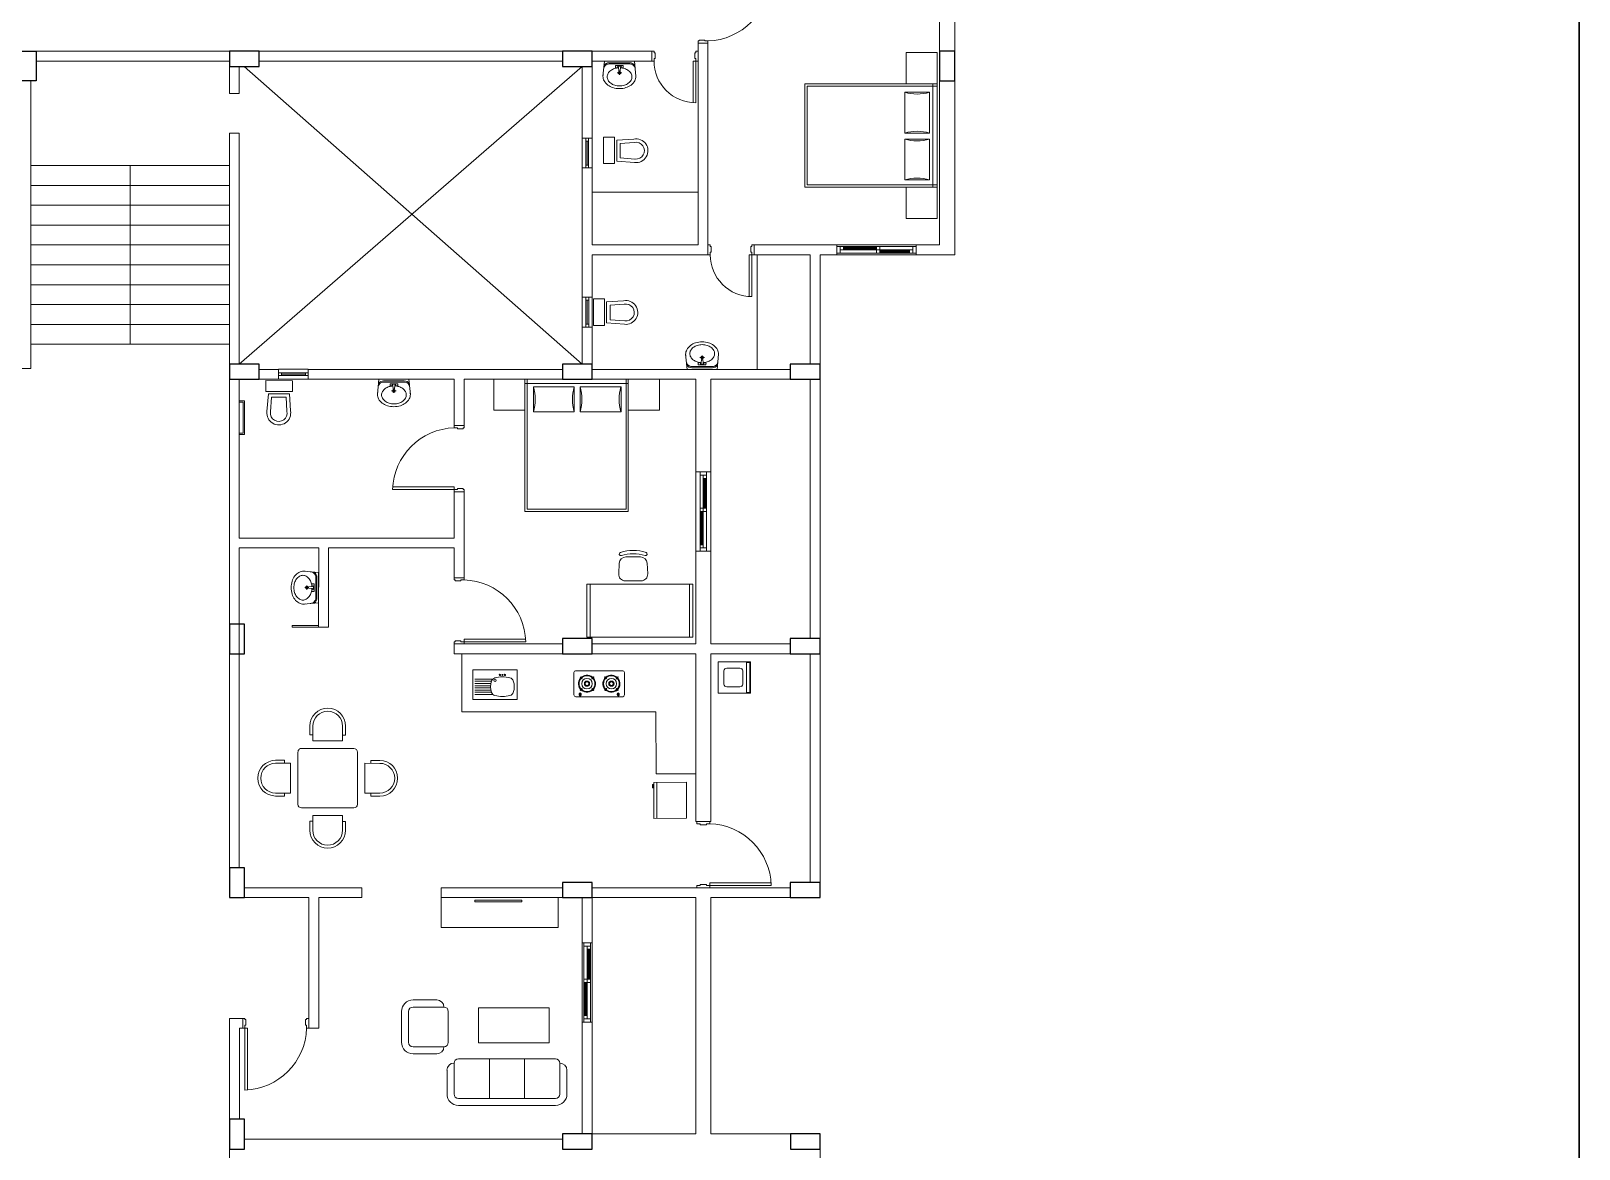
# Model space of a CAD drawing. Header units: inches. Extents: x 1 to 89, y 1 to 111.
# Drawn here: x 65.14 to 88.55, y 76.91 to 93.81 of the extents above; entities that cross this region are included whole.
import ezdxf

# ---------------------------------------------------------------- set-up
doc = ezdxf.new("R2010")
doc.units = ezdxf.units.IN
doc.header["$MEASUREMENT"] = 0
for name, color, linetype, lineweight in [('col', 250, 'Continuous', 25), ('elev 1', 252, 'Continuous', 9), ('forms', 251, 'Continuous', 20), ('FUR', 250, 'Continuous', 9), ('ROAD', 8, 'Continuous', 30), ('walls', 250, 'Continuous', 18)]:
    doc.layers.add(name, color=color, linetype=linetype, lineweight=lineweight)

msp = doc.modelspace()

# ---------------------------------------------------------------- linework, layer by layer
at = {"layer": 'col'}
for points in [[(64.994, 93.052), (64.994, 93.502), (65.224, 93.502), (65.224, 93.052)], [(68.594, 93.502), (68.144, 93.502), (68.144, 93.272), (68.594, 93.272)], [(73.629, 93.502), (73.179, 93.502), (73.179, 93.272), (73.629, 93.272)], [(78.879, 93.502), (78.879, 93.052), (79.109, 93.052), (79.109, 93.502)], [(68.594, 88.772), (68.144, 88.772), (68.144, 88.542), (68.594, 88.542)], [(73.629, 88.772), (73.179, 88.772), (73.179, 88.542), (73.629, 88.542)], [(77.074, 88.772), (76.624, 88.772), (76.624, 88.542), (77.074, 88.542)], [(68.144, 84.842), (68.144, 84.392), (68.374, 84.392), (68.374, 84.842)], [(73.629, 84.622), (73.179, 84.622), (73.179, 84.392), (73.629, 84.392)], [(77.074, 84.622), (76.624, 84.622), (76.624, 84.392), (77.074, 84.392)], [(68.144, 81.157), (68.144, 80.707), (68.374, 80.707), (68.374, 81.157)], [(73.629, 80.937), (73.179, 80.937), (73.179, 80.707), (73.629, 80.707)], [(77.074, 80.937), (76.624, 80.937), (76.624, 80.707), (77.074, 80.707)], [(68.145, 77.357), (68.144, 76.907), (68.374, 76.907), (68.375, 77.357)], [(73.629, 77.137), (73.179, 77.137), (73.179, 76.907), (73.629, 76.907)], [(77.075, 77.137), (76.625, 77.137), (76.625, 76.907), (77.075, 76.907)]]:
    msp.add_lwpolyline(points, close=True, dxfattribs=at)
at = {"layer": 'elev 1'}
for p, q in [((73.478, 92.187), (73.478, 91.737)), ((73.63, 92.187), (73.63, 91.737)), ((68.144, 91.772), (65.144, 91.772)), ((66.644, 91.772), (66.644, 89.072)), ((68.144, 91.472), (65.144, 91.472)), ((68.144, 91.172), (65.144, 91.172)), ((68.144, 90.872), (65.144, 90.872)), ((68.144, 90.572), (65.144, 90.572)), ((77.328, 90.572), (78.528, 90.572)), ((78.528, 90.422), (77.328, 90.422)), ((68.144, 90.272), (65.144, 90.272)), ((68.144, 89.972), (65.144, 89.972)), ((68.144, 89.672), (65.144, 89.672)), ((73.479, 89.782), (73.479, 89.332)), ((73.63, 89.782), (73.63, 89.332)), ((68.144, 89.372), (65.144, 89.372)), ((68.144, 89.072), (65.144, 89.072)), ((69.337, 88.694), (68.887, 88.694)), ((69.337, 88.542), (68.887, 88.542)), ((75.194, 87.142), (75.194, 85.942)), ((75.424, 87.142), (75.424, 85.942)), ((73.479, 80.026), (73.479, 78.826)), ((73.629, 80.026), (73.629, 78.826))]:
    msp.add_line(p, q, dxfattribs=at)
at = {"layer": 'forms'}
for p, q in [((68.294, 88.772), (73.479, 93.272)), ((68.369, 93.272), (73.479, 88.772))]:
    msp.add_line(p, q, dxfattribs=at)
at = {"layer": 'FUR'}
for p, q in [((75.229, 93.656), (75.229, 93.622)), ((74.529, 93.502), (74.564, 93.502)), ((74.564, 93.502), (74.564, 93.477)), ((74.564, 93.477), (74.579, 93.477)), ((74.564, 93.392), (74.564, 93.352)), ((74.579, 93.392), (74.564, 93.392)), ((74.579, 93.477), (74.579, 93.392)), ((75.194, 93.392), (75.179, 93.392)), ((75.194, 93.502), (75.229, 93.502)), ((78.378, 93.009), (78.378, 93.48)), ((78.378, 93.48), (78.844, 93.48)), ((78.844, 93.48), (78.844, 93.009)), ((74.529, 93.352), (74.564, 93.352)), ((75.154, 93.352), (75.154, 92.724)), ((75.194, 93.352), (75.229, 93.352)), ((78.844, 93.009), (76.846, 93.009)), ((76.846, 93.009), (76.846, 91.445)), ((78.844, 92.975), (76.88, 92.975)), ((76.88, 92.975), (76.88, 91.479)), ((78.844, 93.009), (78.378, 93.009)), ((78.78, 91.445), (78.78, 93.009)), ((78.844, 91.445), (78.844, 93.009)), ((78.353, 92.262), (78.353, 92.88)), ((78.353, 92.88), (78.729, 92.88)), ((78.729, 92.88), (78.729, 92.262)), ((78.729, 92.262), (78.353, 92.262)), ((73.575, 92.187), (73.533, 92.187)), ((73.533, 91.737), (73.533, 92.187)), ((73.555, 91.781), (73.555, 92.143)), ((73.575, 91.737), (73.575, 92.187)), ((73.802, 92.202), (73.967, 92.202)), ((73.802, 91.802), (73.802, 92.202)), ((73.967, 92.202), (73.967, 91.802)), ((74.257, 92.174), (74, 92.158)), ((74, 92.158), (74, 91.838)), ((74.264, 92.121), (74.053, 92.108)), ((74.053, 92.108), (74.053, 91.887)), ((78.353, 91.556), (78.353, 92.174)), ((78.353, 92.174), (78.729, 92.174)), ((78.729, 92.174), (78.729, 91.556)), ((73.967, 91.802), (73.802, 91.802)), ((74, 91.838), (74.271, 91.818)), ((74.053, 91.887), (74.276, 91.871)), ((73.533, 91.737), (73.575, 91.737)), ((78.729, 91.556), (78.353, 91.556)), ((73.629, 91.372), (75.229, 91.372)), ((76.846, 91.445), (78.844, 91.445)), ((76.88, 91.479), (78.844, 91.479)), ((78.844, 91.445), (78.378, 91.445)), ((78.378, 90.974), (78.378, 91.445)), ((78.378, 91.445), (78.844, 91.445)), ((78.844, 91.445), (78.844, 90.974)), ((78.844, 90.974), (78.378, 90.974)), ((75.379, 90.572), (75.414, 90.572)), ((75.414, 90.572), (75.414, 90.547)), ((76.044, 90.572), (76.079, 90.572)), ((75.379, 90.422), (75.414, 90.422)), ((75.414, 90.547), (75.429, 90.547)), ((75.414, 90.462), (75.414, 90.422)), ((75.429, 90.462), (75.414, 90.462)), ((75.429, 90.547), (75.429, 90.462)), ((76.004, 90.422), (76.004, 89.794)), ((76.044, 90.462), (76.029, 90.462)), ((76.044, 90.422), (76.079, 90.422)), ((76.124, 90.422), (76.124, 88.692)), ((77.328, 90.547), (77.978, 90.547)), ((77.328, 90.447), (77.328, 90.547)), ((77.328, 90.447), (77.328, 90.547)), ((77.928, 90.447), (77.328, 90.447)), ((77.378, 90.447), (77.328, 90.447)), ((77.378, 90.547), (77.378, 90.447)), ((77.378, 90.547), (77.378, 90.447)), ((77.378, 90.497), (77.978, 90.497)), ((77.428, 90.547), (77.428, 90.497)), ((77.428, 90.532), (77.928, 90.532)), ((77.428, 90.522), (77.928, 90.522)), ((77.428, 90.512), (77.928, 90.512)), ((77.928, 90.547), (78.528, 90.547)), ((77.928, 90.497), (77.928, 90.547)), ((77.928, 90.447), (77.928, 90.497)), ((77.928, 90.447), (78.478, 90.447)), ((77.978, 90.447), (77.978, 90.547)), ((77.978, 90.497), (78.428, 90.497)), ((78.428, 90.482), (77.978, 90.482)), ((78.428, 90.472), (77.978, 90.472)), ((78.428, 90.462), (77.978, 90.462)), ((78.428, 90.497), (78.428, 90.447)), ((78.428, 90.497), (78.478, 90.497)), ((78.528, 90.447), (78.428, 90.447)), ((78.478, 90.547), (78.478, 90.447)), ((78.528, 90.547), (78.478, 90.547)), ((78.478, 90.547), (78.478, 90.447)), ((78.478, 90.547), (78.478, 90.447)), ((78.478, 90.447), (78.528, 90.447)), ((78.528, 90.447), (78.528, 90.547)), ((78.528, 90.547), (78.528, 90.447)), ((73.576, 89.782), (73.534, 89.782)), ((73.534, 89.332), (73.534, 89.782)), ((73.555, 89.376), (73.555, 89.738)), ((73.576, 89.332), (73.576, 89.782)), ((73.649, 89.757), (73.813, 89.757)), ((73.649, 89.357), (73.649, 89.757)), ((73.813, 89.757), (73.813, 89.357)), ((74.104, 89.728), (73.846, 89.713)), ((73.846, 89.713), (73.846, 89.393)), ((74.111, 89.675), (73.9, 89.663)), ((73.9, 89.663), (73.9, 89.442)), ((73.9, 89.442), (74.122, 89.426)), ((73.534, 89.332), (73.576, 89.332)), ((73.813, 89.357), (73.649, 89.357)), ((73.846, 89.393), (74.117, 89.373)), ((68.697, 88.357), (68.697, 88.522)), ((68.697, 88.522), (69.097, 88.521)), ((68.887, 88.639), (68.887, 88.597)), ((68.887, 88.639), (69.337, 88.639)), ((68.887, 88.597), (69.337, 88.597)), ((68.931, 88.617), (69.293, 88.617)), ((69.097, 88.521), (69.097, 88.357)), ((69.337, 88.597), (69.337, 88.639)), ((72.14, 88.076), (72.141, 88.542)), ((72.141, 88.542), (72.612, 88.542)), ((72.612, 88.542), (72.611, 86.544)), ((74.175, 88.542), (72.612, 88.542)), ((74.175, 88.477), (72.612, 88.477)), ((72.645, 88.542), (72.645, 86.577)), ((74.141, 86.577), (74.142, 88.542)), ((74.175, 86.544), (74.175, 88.542)), ((74.175, 88.542), (74.175, 88.075)), ((74.175, 88.542), (74.647, 88.541)), ((74.647, 88.541), (74.647, 88.075)), ((69.097, 88.357), (68.697, 88.357)), ((68.733, 88.324), (68.712, 88.053)), ((69.053, 88.324), (68.733, 88.324)), ((68.782, 88.271), (68.766, 88.048)), ((69.002, 88.271), (68.782, 88.271)), ((69.015, 88.059), (69.002, 88.271)), ((69.068, 88.066), (69.053, 88.324)), ((72.74, 88.051), (72.74, 88.427)), ((72.74, 88.427), (73.358, 88.426)), ((73.358, 88.426), (73.358, 88.05)), ((73.447, 88.05), (73.447, 88.426)), ((73.447, 88.426), (74.065, 88.426)), ((74.065, 88.426), (74.065, 88.05)), ((68.372, 88.214), (68.294, 88.214)), ((68.352, 88.194), (68.294, 88.194)), ((68.352, 88.194), (68.352, 87.729)), ((68.372, 88.214), (68.372, 87.709)), ((72.612, 88.075), (72.14, 88.076)), ((73.358, 88.05), (72.74, 88.051)), ((74.065, 88.05), (73.447, 88.05)), ((74.647, 88.075), (74.175, 88.075)), ((71.694, 87.809), (71.694, 87.842)), ((68.352, 87.729), (68.294, 87.729)), ((68.372, 87.709), (68.294, 87.709)), ((75.259, 86.542), (75.259, 87.142)), ((75.359, 87.142), (75.259, 87.142)), ((75.259, 87.142), (75.259, 87.092)), ((75.259, 87.142), (75.359, 87.142)), ((75.259, 87.092), (75.359, 87.092)), ((75.259, 87.092), (75.359, 87.092)), ((75.259, 87.092), (75.359, 87.092)), ((75.309, 87.042), (75.309, 87.092)), ((75.359, 87.142), (75.359, 87.042)), ((75.359, 87.092), (75.359, 87.142)), ((75.359, 86.542), (75.359, 87.092)), ((71.544, 86.914), (70.612, 86.914)), ((71.592, 86.876), (71.544, 86.876)), ((71.544, 86.876), (71.544, 86.842)), ((71.544, 86.842), (71.694, 86.842)), ((71.678, 86.89), (71.592, 86.89)), ((71.592, 86.89), (71.592, 86.876)), ((71.678, 86.876), (71.678, 86.89)), ((71.694, 86.876), (71.678, 86.876)), ((71.694, 86.842), (71.694, 86.876)), ((75.309, 87.042), (75.359, 87.042)), ((75.309, 86.592), (75.309, 87.042)), ((75.324, 87.042), (75.324, 86.592)), ((75.334, 87.042), (75.334, 86.592)), ((75.344, 87.042), (75.344, 86.592)), ((72.611, 86.544), (74.175, 86.544)), ((72.645, 86.577), (74.141, 86.577)), ((75.259, 85.942), (75.259, 86.592)), ((75.359, 86.592), (75.259, 86.592)), ((75.309, 86.542), (75.259, 86.542)), ((75.274, 86.042), (75.274, 86.542)), ((75.284, 86.042), (75.284, 86.542)), ((75.294, 86.042), (75.294, 86.542)), ((75.309, 85.992), (75.309, 86.592)), ((75.359, 86.542), (75.309, 86.542)), ((75.359, 86.542), (75.359, 85.942)), ((75.259, 86.042), (75.309, 86.042)), ((75.259, 85.992), (75.359, 85.992)), ((75.259, 85.992), (75.359, 85.992)), ((75.359, 85.942), (75.259, 85.942)), ((75.359, 85.942), (75.259, 85.942)), ((75.359, 85.992), (75.359, 85.942)), ((74.03, 85.601), (74.038, 85.761)), ((74.138, 85.856), (74.359, 85.856)), ((74.459, 85.761), (74.468, 85.601)), ((71.542, 85.509), (71.542, 85.542)), ((73.549, 84.646), (73.549, 85.446)), ((73.549, 85.446), (75.149, 85.446)), ((73.599, 84.646), (73.599, 85.446)), ((74.368, 85.496), (74.129, 85.496)), ((75.099, 84.646), (75.099, 85.446)), ((75.149, 85.446), (75.149, 84.646)), ((69.093, 84.793), (69.093, 84.821)), ((69.093, 84.821), (69.492, 84.82)), ((69.492, 84.793), (69.093, 84.793)), ((71.542, 84.576), (71.558, 84.576)), ((71.542, 84.542), (71.542, 84.576)), ((71.692, 84.542), (71.542, 84.542)), ((71.558, 84.576), (71.558, 84.59)), ((71.558, 84.59), (71.644, 84.59)), ((71.644, 84.59), (71.644, 84.576)), ((71.644, 84.576), (71.692, 84.576)), ((71.692, 84.614), (72.623, 84.614)), ((71.692, 84.576), (71.692, 84.542)), ((75.149, 84.646), (73.549, 84.646)), ((71.658, 83.516), (71.658, 84.392)), ((75.532, 83.798), (75.532, 84.271)), ((75.532, 84.271), (76.024, 84.271)), ((75.963, 83.808), (75.963, 84.26)), ((75.963, 84.26), (76.01, 84.26)), ((76.01, 84.26), (76.01, 83.808)), ((76.024, 84.271), (76.024, 83.798)), ((71.823, 84.149), (71.823, 83.7)), ((71.823, 84.149), (72.496, 84.149)), ((72.496, 84.149), (72.496, 83.701)), ((73.352, 84.109), (73.352, 83.77)), ((74.09, 84.136), (73.379, 84.136)), ((73.453, 84.042), (73.449, 84.038)), ((73.449, 84.038), (73.475, 84.012)), ((73.479, 84.016), (73.453, 84.042)), ((73.651, 84.045), (73.624, 84.019)), ((73.624, 84.019), (73.628, 84.015)), ((73.628, 84.015), (73.655, 84.041)), ((73.655, 84.041), (73.651, 84.045)), ((73.815, 84.041), (73.819, 84.045)), ((73.842, 84.015), (73.815, 84.041)), ((73.819, 84.045), (73.846, 84.019)), ((73.846, 84.019), (73.842, 84.015)), ((73.99, 84.016), (74.017, 84.043)), ((74.021, 84.039), (73.994, 84.012)), ((74.017, 84.043), (74.021, 84.039)), ((74.117, 84.109), (74.118, 83.771)), ((75.621, 83.934), (75.621, 84.135)), ((75.662, 84.176), (75.863, 84.176)), ((75.905, 84.135), (75.905, 83.934)), ((72.127, 84.011), (71.853, 84.011)), ((72.106, 83.978), (71.853, 83.978)), ((72.097, 83.945), (71.853, 83.944)), ((72.093, 83.911), (71.853, 83.911)), ((72.093, 83.878), (71.853, 83.878)), ((72.097, 83.845), (71.853, 83.845)), ((72.106, 83.812), (71.853, 83.812)), ((73.446, 83.841), (73.473, 83.867)), ((73.45, 83.837), (73.446, 83.841)), ((73.477, 83.863), (73.45, 83.837)), ((73.473, 83.867), (73.477, 83.863)), ((73.475, 84.012), (73.479, 84.016)), ((73.622, 83.866), (73.626, 83.87)), ((73.648, 83.839), (73.622, 83.866)), ((73.626, 83.87), (73.652, 83.843)), ((73.652, 83.843), (73.648, 83.839)), ((73.844, 83.87), (73.818, 83.843)), ((73.818, 83.843), (73.822, 83.839)), ((73.822, 83.839), (73.848, 83.866)), ((73.848, 83.866), (73.844, 83.87)), ((73.994, 84.012), (73.99, 84.016)), ((73.997, 83.867), (73.993, 83.863)), ((73.993, 83.863), (74.02, 83.837)), ((74.024, 83.841), (73.997, 83.867)), ((74.02, 83.837), (74.024, 83.841)), ((76.024, 83.798), (75.532, 83.798)), ((75.863, 83.893), (75.662, 83.893)), ((76.01, 83.808), (75.963, 83.808)), ((72.496, 83.701), (71.823, 83.7)), ((72.127, 83.778), (71.853, 83.778)), ((74.09, 83.744), (73.38, 83.743)), ((73.462, 83.781), (73.432, 83.781)), ((73.432, 83.781), (73.432, 83.777)), ((73.432, 83.777), (73.462, 83.777)), ((73.462, 83.777), (73.462, 83.781)), ((74.008, 83.781), (74.038, 83.781)), ((74.008, 83.777), (74.008, 83.781)), ((74.038, 83.777), (74.008, 83.777)), ((74.038, 83.781), (74.038, 83.777)), ((71.658, 83.516), (74.593, 83.518)), ((74.594, 82.578), (74.593, 83.518)), ((69.361, 83.166), (69.361, 83.301)), ((69.406, 83.166), (69.361, 83.166)), ((69.406, 83.076), (69.406, 83.301)), ((69.856, 83.3), (69.856, 83.075)), ((69.901, 83.165), (69.856, 83.165)), ((69.901, 83.3), (69.901, 83.165)), ((69.18, 82.119), (69.181, 82.907)), ((69.237, 82.963), (70.025, 82.963)), ((69.856, 83.075), (69.406, 83.076)), ((70.081, 82.906), (70.08, 82.119)), ((68.978, 82.783), (68.843, 82.783)), ((69.068, 82.738), (68.843, 82.738)), ((68.978, 82.738), (68.978, 82.783)), ((69.068, 82.288), (69.068, 82.738)), ((70.193, 82.288), (70.193, 82.738)), ((70.193, 82.738), (70.418, 82.737)), ((70.283, 82.782), (70.418, 82.782)), ((70.283, 82.737), (70.283, 82.782)), ((74.542, 82.416), (74.542, 82.368)), ((74.552, 82.416), (74.542, 82.416)), ((74.552, 82.368), (74.552, 82.416)), ((75.053, 82.45), (74.562, 82.449)), ((74.562, 82.449), (74.563, 81.905)), ((75.194, 82.578), (74.594, 82.578)), ((74.607, 82.449), (74.608, 81.905)), ((75.054, 81.906), (75.053, 82.45)), ((68.843, 82.288), (69.068, 82.288)), ((68.843, 82.243), (68.978, 82.243)), ((68.978, 82.243), (68.978, 82.288)), ((70.418, 82.287), (70.193, 82.288)), ((70.283, 82.242), (70.283, 82.287)), ((70.418, 82.242), (70.283, 82.242)), ((74.542, 82.368), (74.552, 82.368)), ((70.024, 82.063), (69.236, 82.063)), ((69.855, 81.95), (69.405, 81.951)), ((69.405, 81.951), (69.405, 81.726)), ((69.855, 81.725), (69.855, 81.95)), ((69.36, 81.861), (69.36, 81.726)), ((69.405, 81.861), (69.36, 81.861)), ((69.9, 81.86), (69.855, 81.86)), ((69.9, 81.725), (69.9, 81.86)), ((74.563, 81.905), (75.054, 81.906)), ((75.213, 80.857), (75.213, 80.891)), ((75.213, 80.891), (75.261, 80.891)), ((75.405, 80.857), (75.213, 80.857)), ((75.261, 80.891), (75.261, 80.905)), ((75.261, 80.905), (75.357, 80.905)), ((75.357, 80.905), (75.357, 80.891)), ((75.357, 80.891), (75.405, 80.891)), ((75.405, 80.929), (76.337, 80.929)), ((75.405, 80.891), (75.405, 80.857)), ((71.345, 80.257), (71.344, 80.707)), ((73.112, 80.257), (73.112, 80.707)), ((71.345, 80.257), (73.112, 80.257)), ((73.504, 79.426), (73.504, 80.026)), ((73.604, 80.026), (73.504, 80.026)), ((73.504, 80.026), (73.504, 79.976)), ((73.504, 80.026), (73.604, 80.026)), ((73.504, 79.976), (73.604, 79.976)), ((73.504, 79.976), (73.604, 79.976)), ((73.504, 79.976), (73.604, 79.976)), ((73.554, 79.926), (73.554, 79.976)), ((73.554, 79.926), (73.604, 79.926)), ((73.554, 79.476), (73.554, 79.926)), ((73.569, 79.926), (73.569, 79.476)), ((73.579, 79.926), (73.579, 79.476)), ((73.589, 79.926), (73.589, 79.476)), ((73.604, 80.026), (73.604, 79.926)), ((73.604, 79.976), (73.604, 80.026)), ((73.604, 79.426), (73.604, 79.976)), ((73.504, 78.826), (73.504, 79.476)), ((73.604, 79.476), (73.504, 79.476)), ((73.554, 79.426), (73.504, 79.426)), ((73.519, 78.926), (73.519, 79.426)), ((73.529, 78.926), (73.529, 79.426)), ((73.539, 78.926), (73.539, 79.426)), ((73.554, 78.876), (73.554, 79.476)), ((73.604, 79.426), (73.554, 79.426)), ((73.604, 79.426), (73.604, 78.826)), ((70.92, 79.16), (71.28, 79.16)), ((68.345, 78.732), (68.345, 78.882)), ((68.345, 78.882), (68.378, 78.882)), ((68.378, 78.882), (68.378, 78.866)), ((69.311, 78.882), (69.345, 78.882)), ((70.747, 78.52), (70.747, 78.987)), ((70.853, 78.52), (70.853, 78.987)), ((70.92, 79.053), (71.387, 79.053)), ((71.453, 78.987), (71.453, 78.52)), ((71.911, 79.043), (72.978, 79.043)), ((71.911, 78.51), (71.911, 79.043)), ((72.978, 79.043), (72.978, 78.51)), ((73.504, 78.926), (73.554, 78.926)), ((73.504, 78.876), (73.604, 78.876)), ((73.504, 78.876), (73.604, 78.876)), ((73.604, 78.876), (73.604, 78.826)), ((68.378, 78.732), (68.345, 78.732)), ((68.378, 78.866), (68.393, 78.866)), ((68.393, 78.78), (68.378, 78.78)), ((68.378, 78.78), (68.378, 78.732)), ((68.393, 78.866), (68.393, 78.78)), ((68.417, 78.732), (68.417, 77.8)), ((73.604, 78.826), (73.504, 78.826)), ((73.604, 78.826), (73.504, 78.826)), ((71.387, 78.453), (70.92, 78.453)), ((72.978, 78.51), (71.911, 78.51)), ((71.28, 78.347), (70.92, 78.347)), ((71.54, 77.739), (71.54, 78.205)), ((71.607, 78.272), (73.074, 78.271)), ((72.074, 77.672), (72.074, 78.272)), ((72.607, 77.672), (72.607, 78.272)), ((73.14, 78.205), (73.14, 77.738)), ((71.434, 77.739), (71.434, 78.099)), ((73.247, 78.098), (73.247, 77.738)), ((73.074, 77.671), (71.607, 77.672)), ((73.074, 77.565), (71.607, 77.565))]:
    msp.add_line(p, q, dxfattribs=at)
for points in [[(75.379, 94.589), (76.312, 94.589, -0.396451), (75.379, 93.656, -0.396451)], [(74.29, 93.123, -0.126822), (74.273, 93.054, -0.10607), (74.217, 92.99, -0.085783), (74.139, 92.951, -0.075445), (74.041, 92.936, -0.075445), (73.943, 92.951, -0.085783), (73.865, 92.99, -0.10607), (73.81, 93.054, -0.126822), (73.792, 93.123, -0.045361), (73.794, 93.148, -0.10607)], [(74.28, 93.221), (74.28, 93.226, 0.414214), (74.197, 93.309), (74.041, 93.309), (73.885, 93.309, 0.414214), (73.802, 93.226), (73.802, 93.221)], [(74.275, 93.288, 0.229741), (74.197, 93.326), (73.885, 93.326, 0.229741), (73.807, 93.288)], [(74.229, 93.114, -0.12971), (74.216, 93.064, -0.10642), (74.174, 93.017, -0.084454), (74.116, 92.988, -0.073566), (74.042, 92.977, -0.073566), (73.969, 92.988, -0.084454), (73.91, 93.017, -0.10642), (73.869, 93.064, -0.12971), (73.856, 93.114, -0.12971), (73.869, 93.164, -0.10642), (73.91, 93.21, -0.084454), (73.969, 93.239, -0.058047), (74.027, 93.25, -0.073566)], [(74.068, 93.258), (74.06, 93.258, 0.385832), (74.056, 93.254), (74.051, 93.202, -0.270314), (74.031, 93.202), (74.026, 93.254, 0.385832), (74.022, 93.258), (74.014, 93.258)], [(74.056, 93.25, -0.060302), (74.116, 93.239, -0.084454), (74.174, 93.21, -0.10642), (74.216, 93.164, -0.12971), (74.229, 93.114, -0.12971)], [(74.288, 93.148, -0.045361), (74.29, 93.123, -0.126822)], [(75.194, 93.352), (75.194, 92.722, -0.414214), (74.564, 93.352, 351089175974993.375)], [(76.044, 90.422), (76.044, 89.792, -0.414214), (75.414, 90.422, 351089175974993.375)], [(75.54, 88.921, 0.126822), (75.522, 88.989, 0.10607), (75.467, 89.053, 0.085783), (75.389, 89.093, 0.075445), (75.291, 89.107, 0.075445), (75.193, 89.093, 0.085783), (75.115, 89.053, 0.10607), (75.06, 88.989, 0.126822), (75.042, 88.921, 0.045361), (75.044, 88.895, 0.10607)], [(75.479, 88.93, 0.12971), (75.466, 88.979, 0.10642), (75.424, 89.026, 0.084454), (75.366, 89.055, 0.073566), (75.292, 89.066, 0.073566), (75.218, 89.055, 0.084454), (75.16, 89.026, 0.10642), (75.118, 88.979, 0.12971), (75.105, 88.93, 0.12971), (75.118, 88.88, 0.10642), (75.16, 88.833, 0.084454), (75.218, 88.804, 0.058047), (75.276, 88.794, 0.073566)], [(75.53, 88.822), (75.53, 88.817, -0.414214), (75.447, 88.734), (75.291, 88.734), (75.135, 88.734, -0.414214), (75.052, 88.817), (75.052, 88.822)], [(75.525, 88.755, -0.229741), (75.447, 88.717), (75.135, 88.717, -0.229741), (75.057, 88.755)], [(75.318, 88.785), (75.31, 88.785, -0.385832), (75.306, 88.789), (75.301, 88.842, 0.270314), (75.281, 88.842), (75.276, 88.789, -0.385832), (75.272, 88.785), (75.264, 88.785)], [(75.306, 88.793, 0.060302), (75.366, 88.804, 0.084454), (75.424, 88.833, 0.10642), (75.466, 88.88, 0.12971), (75.479, 88.93, 0.12971)], [(75.538, 88.895, 0.045361), (75.54, 88.921, 0.126822)], [(70.87, 88.413), (70.87, 88.418, 0.414214), (70.787, 88.501), (70.631, 88.501), (70.475, 88.501, 0.414214), (70.392, 88.418), (70.392, 88.413)], [(70.865, 88.48, 0.229741), (70.787, 88.518), (70.475, 88.518, 0.229741), (70.397, 88.48)], [(70.88, 88.314, -0.126822), (70.862, 88.246, -0.10607), (70.807, 88.182, -0.085783), (70.729, 88.142, -0.075445), (70.631, 88.128, -0.075445), (70.532, 88.142, -0.085783), (70.454, 88.182, -0.10607), (70.399, 88.246, -0.126822), (70.382, 88.314, -0.045361), (70.384, 88.34, -0.10607)], [(70.819, 88.305, -0.12971), (70.805, 88.256, -0.10642), (70.764, 88.209, -0.084454), (70.706, 88.18, -0.073566), (70.632, 88.169, -0.073566), (70.558, 88.18, -0.084454), (70.5, 88.209, -0.10642), (70.458, 88.256, -0.12971), (70.445, 88.306, -0.12971), (70.458, 88.355, -0.10642), (70.5, 88.402, -0.084454), (70.558, 88.431, -0.058047), (70.616, 88.441, -0.073566)], [(70.658, 88.45), (70.65, 88.45, 0.385832), (70.646, 88.446), (70.641, 88.393, -0.270314), (70.621, 88.393), (70.616, 88.446, 0.385832), (70.612, 88.45), (70.604, 88.45)], [(70.645, 88.442, -0.060302), (70.706, 88.431, -0.084454), (70.764, 88.402, -0.10642), (70.806, 88.355, -0.12971), (70.819, 88.305, -0.12971)], [(70.877, 88.34, -0.045361), (70.88, 88.314, -0.126822)], [(71.544, 86.876), (70.611, 86.876, -0.396451), (71.544, 87.809, -0.396451)], [(69.265, 85.144, -0.126822), (69.196, 85.162, -0.10607), (69.132, 85.217, -0.085783), (69.093, 85.295, -0.075445), (69.078, 85.393, -0.075445), (69.093, 85.491, -0.085783), (69.133, 85.569, -0.10607), (69.196, 85.624, -0.126822), (69.265, 85.642, -0.045361), (69.29, 85.64, -0.10607)], [(69.256, 85.205, -0.12971), (69.206, 85.218, -0.10642), (69.159, 85.26, -0.084454), (69.13, 85.318, -0.073566), (69.119, 85.392, -0.073566), (69.13, 85.466, -0.084454), (69.159, 85.524, -0.10642), (69.206, 85.565, -0.12971), (69.256, 85.579, -0.12971), (69.306, 85.565, -0.10642), (69.352, 85.524, -0.084454), (69.381, 85.466, -0.058047), (69.392, 85.407, -0.073566)], [(69.363, 85.154), (69.368, 85.154, 0.414214), (69.451, 85.237), (69.451, 85.393), (69.451, 85.549, 0.414214), (69.368, 85.632), (69.363, 85.632)], [(69.43, 85.159, 0.229741), (69.468, 85.237), (69.468, 85.549, 0.229741), (69.43, 85.627)], [(71.692, 84.576), (72.624, 84.576, 0.396451), (71.692, 85.509, 0.396451)], [(69.392, 85.378, -0.060302), (69.381, 85.318, -0.084454), (69.352, 85.26, -0.10642), (69.305, 85.218, -0.12971), (69.256, 85.205, -0.12971)], [(69.4, 85.366), (69.4, 85.374, 0.385832), (69.396, 85.378), (69.344, 85.383, -0.270314), (69.344, 85.403), (69.396, 85.408, 0.385832), (69.4, 85.412), (69.4, 85.42)], [(69.29, 85.146, -0.045361), (69.265, 85.144, -0.126822)], [(75.405, 80.891), (76.337, 80.891, 0.396451), (75.405, 81.824, 0.396451)], [(68.378, 78.732), (68.378, 77.799, 0.396451), (69.311, 78.732, 0.396451)]]:
    msp.add_lwpolyline(points, format="xyb", dxfattribs=at)
for points in [[(75.229, 93.656), (75.245, 93.656), (75.245, 93.67), (75.331, 93.67), (75.331, 93.656), (75.379, 93.656), (75.379, 93.622), (75.229, 93.622)], [(74.529, 93.352), (74.529, 93.502)], [(75.194, 93.502), (75.194, 93.477), (75.179, 93.477), (75.179, 93.392)], [(75.194, 93.392), (75.194, 93.377), (75.194, 93.352)], [(75.229, 93.352), (75.229, 93.502)], [(74.29, 93.123), (74.27, 93.351), (73.813, 93.351), (73.792, 93.123)], [(74.056, 93.25), (74.099, 93.25), (74.099, 93.266), (74.099, 93.283), (74.041, 93.283), (73.983, 93.283), (73.983, 93.266), (73.983, 93.25), (74.027, 93.25)], [(74.075, 93.174), (74.041, 93.174), (74.007, 93.174)], [(74.014, 93.275), (74.068, 93.275)], [(74.016, 93.266), (74.025, 93.266)], [(74.041, 93.143), (74.041, 93.199)], [(74.066, 93.266), (74.057, 93.266)], [(75.194, 93.352), (75.154, 93.352)], [(75.379, 90.422), (75.379, 90.572)], [(76.044, 90.572), (76.044, 90.547), (76.029, 90.547), (76.029, 90.462)], [(76.079, 90.422), (76.079, 90.572)], [(76.044, 90.422), (76.004, 90.422)], [(76.044, 90.462), (76.044, 90.447), (76.044, 90.422)], [(75.54, 88.921), (75.519, 88.692), (75.063, 88.692), (75.042, 88.921)], [(75.306, 88.794), (75.349, 88.794), (75.349, 88.777), (75.349, 88.76), (75.291, 88.76), (75.233, 88.76), (75.233, 88.777), (75.233, 88.794), (75.276, 88.794)], [(75.325, 88.87), (75.291, 88.87), (75.257, 88.87)], [(75.264, 88.769), (75.318, 88.769)], [(75.266, 88.777), (75.275, 88.777)], [(75.291, 88.9), (75.291, 88.844)], [(75.316, 88.777), (75.307, 88.777)], [(70.88, 88.314), (70.859, 88.543), (70.402, 88.543), (70.382, 88.314)], [(70.645, 88.441), (70.689, 88.441), (70.689, 88.458), (70.689, 88.475), (70.631, 88.475), (70.573, 88.475), (70.573, 88.458), (70.573, 88.441), (70.616, 88.441)], [(70.604, 88.466), (70.658, 88.466)], [(70.665, 88.365), (70.631, 88.365), (70.597, 88.365)], [(70.606, 88.458), (70.614, 88.458)], [(70.631, 88.335), (70.631, 88.391)], [(70.656, 88.458), (70.647, 88.458)], [(71.694, 87.809), (71.678, 87.809), (71.678, 87.794), (71.592, 87.794), (71.592, 87.809), (71.544, 87.809), (71.544, 87.842), (71.694, 87.842)], [(71.544, 86.876), (71.544, 86.914)], [(69.265, 85.144), (69.493, 85.165), (69.493, 85.621), (69.265, 85.642)], [(69.316, 85.359), (69.316, 85.393), (69.316, 85.427)], [(69.392, 85.378), (69.392, 85.335), (69.408, 85.335), (69.425, 85.335), (69.425, 85.393), (69.425, 85.451), (69.408, 85.451), (69.392, 85.451), (69.392, 85.407)], [(71.542, 85.509), (71.558, 85.509), (71.558, 85.494), (71.644, 85.494), (71.644, 85.509), (71.692, 85.509), (71.692, 85.542), (71.542, 85.542)], [(69.285, 85.393), (69.341, 85.393)], [(69.408, 85.418), (69.408, 85.409)], [(69.408, 85.368), (69.408, 85.377)], [(69.417, 85.42), (69.417, 85.366)], [(71.692, 84.576), (71.692, 84.614)], [(75.405, 80.891), (75.405, 80.929)], [(69.311, 78.882), (69.311, 78.866), (69.297, 78.866), (69.297, 78.78), (69.311, 78.78), (69.311, 78.732), (69.345, 78.732), (69.345, 78.882)], [(68.378, 78.732), (68.417, 78.732)]]:
    msp.add_lwpolyline(points, dxfattribs=at)
for points in [[(73.533, 92.143), (73.533, 92.187), (73.575, 92.187), (73.575, 92.143)], [(73.533, 91.737), (73.533, 91.781), (73.575, 91.781), (73.575, 91.737)], [(73.534, 89.738), (73.534, 89.782), (73.576, 89.782), (73.576, 89.738)], [(73.534, 89.332), (73.534, 89.376), (73.576, 89.376), (73.576, 89.332)], [(68.887, 88.639), (68.931, 88.639), (68.931, 88.597), (68.887, 88.597)], [(69.293, 88.639), (69.337, 88.639), (69.337, 88.597), (69.293, 88.597)], [(75.405, 81.857), (75.213, 81.857), (75.213, 81.824), (75.261, 81.824), (75.261, 81.809), (75.357, 81.809), (75.357, 81.824), (75.405, 81.824)], [(72.566, 80.668), (71.853, 80.668), (71.853, 80.646), (72.566, 80.646)]]:
    msp.add_lwpolyline(points, close=True, dxfattribs=at)
for centre, radius in [((74, 93.266), 0.0166), ((74.041, 93.174), 0.0208), ((74.041, 93.174), 0.0166), ((74.083, 93.266), 0.0166), ((75.249, 88.777), 0.0166), ((75.291, 88.87), 0.0208), ((75.291, 88.87), 0.0166), ((75.333, 88.777), 0.0166), ((70.589, 88.458), 0.0166), ((70.672, 88.458), 0.0166), ((70.631, 88.365), 0.0208), ((70.631, 88.365), 0.0166), ((69.408, 85.434), 0.0166), ((69.316, 85.393), 0.0208), ((69.316, 85.393), 0.0166), ((69.408, 85.351), 0.0166), ((72.234, 84.074), 0.0112), ((72.272, 84.074), 0.00747), ((72.309, 84.074), 0.0112), ((73.55, 83.941), 0.119), ((73.55, 83.941), 0.0793), ((73.919, 83.941), 0.119), ((73.919, 83.941), 0.0793), ((72.16, 83.992), 0.0187), ((73.55, 83.941), 0.0396), ((73.55, 83.941), 0.0281), ((73.919, 83.941), 0.0396), ((73.919, 83.941), 0.0281)]:
    msp.add_circle(centre, radius, dxfattribs=at)
for centre, radius, start, end in [((78.541, 93.525), 0.672, 253.7398, 286.2602), ((78.541, 91.618), 0.672, 73.7398, 106.2602), ((74.292, 91.997), 0.18, 263.3822, 100.9101), ((74.292, 91.997), 0.127, 262.9223, 102.3434), ((78.541, 92.819), 0.672, 253.7398, 286.2602), ((78.541, 90.911), 0.672, 73.7398, 106.2602), ((74.138, 89.552), 0.18, 263.3822, 100.9101), ((74.138, 89.552), 0.127, 262.9223, 102.3434), ((72.096, 88.239), 0.672, 343.722, 16.2424), ((74.003, 88.238), 0.672, 163.722, 196.2424), ((72.802, 88.239), 0.672, 343.722, 16.2424), ((74.709, 88.238), 0.672, 163.722, 196.2424), ((68.891, 88.032), 0.18, 173.3644, 10.8923), ((68.891, 88.032), 0.127, 172.9045, 12.3256), ((74.062, 85.902), 0.025, 107.3656, 287.3656), ((74.249, 85.305), 0.65, 72.6344, 107.3656), ((74.249, 85.305), 0.6, 72.6344, 107.3656), ((74.435, 85.902), 0.025, 252.6344, 72.6344), ((74.138, 85.756), 0.1, 90, 176.8202), ((74.359, 85.756), 0.1, 3.1798, 90), ((74.129, 85.596), 0.1, 176.8202, 270), ((74.368, 85.596), 0.1, 270, 3.1798), ((72.178, 83.956), 0.0747, 105.8474, 159.9061), ((72.178, 83.956), 0.0747, 105.8474, 159.9061), ((72.272, 83.626), 0.418, 74.2238, 105.8474), ((72.365, 83.957), 0.0747, 20.1651, 74.2238), ((72.365, 83.957), 0.0747, 20.1651, 74.2238), ((73.379, 84.109), 0.0273, 90.0356, 180.0356), ((73.55, 83.941), 0.13, 242.5152, 239.9685), ((73.919, 83.941), 0.13, 300.1027, 297.556), ((74.09, 84.109), 0.0273, 0.0356, 90.0356), ((75.662, 84.135), 0.0412, 90, 180), ((75.863, 84.135), 0.0412, 0, 90), ((72.346, 83.895), 0.254, 159.9061, 200.1651), ((72.178, 83.833), 0.0747, 200.1651, 254.2238), ((72.178, 83.833), 0.0747, 200.1651, 254.2238), ((72.365, 83.833), 0.0747, 285.8474, 339.9061), ((72.365, 83.833), 0.0747, 285.8474, 339.9061), ((72.197, 83.895), 0.254, 339.9061, 20.1651), ((73.463, 83.779), 0.0305, 163.9775, 180.0356), ((73.455, 83.781), 0.0224, 145.2396, 163.9775), ((73.45, 83.785), 0.0165, 120.8332, 145.2396), ((73.447, 83.779), 0.0106, 9.9458, 170.1254), ((73.447, 83.79), 0.0104, 90.0356, 120.8332), ((73.447, 83.79), 0.0104, 59.238, 90.0356), ((73.444, 83.785), 0.0165, 34.8316, 59.238), ((73.439, 83.781), 0.0224, 16.0937, 34.8316), ((73.431, 83.779), 0.0305, 0.0356, 16.0937), ((74.039, 83.78), 0.0305, 163.9775, 180.0356), ((74.031, 83.782), 0.0224, 145.2396, 163.9775), ((74.026, 83.785), 0.0165, 120.8332, 145.2396), ((74.023, 83.779), 0.0106, 9.9458, 170.1254), ((74.023, 83.79), 0.0104, 90.0356, 120.8332), ((74.023, 83.79), 0.0104, 59.238, 90.0356), ((74.02, 83.785), 0.0165, 34.8316, 59.238), ((74.015, 83.782), 0.0224, 16.0937, 34.8316), ((74.007, 83.78), 0.0305, 0.0356, 16.0937), ((75.662, 83.934), 0.0412, 180, 270), ((75.863, 83.934), 0.0412, 270, 0), ((69.631, 83.3), 0.27, 359.9644, 179.9644), ((72.272, 84.164), 0.418, 254.2238, 285.8474), ((73.38, 83.77), 0.0273, 180.0356, 270.0356), ((73.463, 83.779), 0.0305, 180.0356, 196.0937), ((73.455, 83.777), 0.0224, 196.0937, 214.8316), ((73.447, 83.779), 0.0106, 189.7533, 350.3178), ((73.45, 83.774), 0.0165, 214.8316, 239.238), ((73.447, 83.768), 0.0104, 239.238, 270.0356), ((73.447, 83.768), 0.0104, 270.0356, 300.8332), ((73.444, 83.774), 0.0165, 300.8332, 325.2396), ((73.439, 83.777), 0.0224, 325.2396, 343.9775), ((73.431, 83.779), 0.0305, 343.9775, 0.0356), ((74.039, 83.78), 0.0305, 180.0356, 196.0937), ((74.031, 83.777), 0.0224, 196.0937, 214.8316), ((74.023, 83.779), 0.0106, 189.7533, 350.3178), ((74.026, 83.774), 0.0165, 214.8316, 239.238), ((74.023, 83.769), 0.0104, 239.238, 270.0356), ((74.023, 83.769), 0.0104, 270.0356, 300.8332), ((74.02, 83.774), 0.0165, 300.8332, 325.2396), ((74.015, 83.777), 0.0224, 325.2396, 343.9775), ((74.007, 83.78), 0.0305, 343.9775, 0.0356), ((74.09, 83.771), 0.0273, 270.0356, 0.0356), ((69.631, 83.3), 0.225, 359.9644, 179.9644), ((69.237, 82.907), 0.0562, 89.9644, 179.9644), ((70.024, 82.906), 0.0562, 359.9644, 89.9644), ((68.843, 82.513), 0.27, 89.9644, 269.9644), ((68.843, 82.513), 0.225, 89.9644, 269.9644), ((70.418, 82.512), 0.27, 269.9644, 89.9644), ((70.418, 82.512), 0.225, 269.9644, 89.9644), ((69.236, 82.119), 0.0562, 179.9644, 269.9644), ((70.024, 82.119), 0.0562, 269.9644, 359.9644), ((69.63, 81.725), 0.27, 179.9644, 359.9644), ((69.63, 81.725), 0.225, 179.9644, 359.9644), ((70.92, 78.987), 0.173, 89.9822, 179.9822), ((71.28, 79.053), 0.107, 359.9822, 89.9822), ((70.92, 78.987), 0.0667, 89.9822, 179.9822), ((71.387, 78.987), 0.0667, 359.9822, 89.9822), ((70.92, 78.52), 0.173, 179.9822, 269.9822), ((70.92, 78.52), 0.0667, 179.9822, 269.9822), ((71.28, 78.453), 0.107, 269.9822, 359.9822), ((71.387, 78.52), 0.0667, 269.9822, 359.9822), ((71.54, 78.099), 0.107, 89.9822, 179.9822), ((71.607, 78.205), 0.0667, 89.9822, 179.9822), ((73.074, 78.205), 0.0667, 359.9822, 89.9822), ((73.14, 78.098), 0.107, 359.9822, 89.9822), ((71.607, 77.739), 0.173, 179.9822, 269.9822), ((71.607, 77.739), 0.0667, 179.9822, 269.9822), ((73.074, 77.738), 0.173, 269.9822, 359.9822), ((73.074, 77.738), 0.0667, 269.9822, 359.9822)]:
    msp.add_arc(centre, radius, start, end, dxfattribs=at)
at = {"layer": 'ROAD'}
msp.add_lwpolyline([(88.548, 111.373), (1.207, 111.373), (1.207, 1.466), (88.548, 1.466)], close=True, dxfattribs=at)
at = {"layer": 'walls'}
for p, q in [((78.879, 90.572), (78.879, 94.622)), ((79.109, 90.422), (79.109, 94.772)), ((75.229, 90.572), (75.229, 93.622)), ((75.379, 93.622), (75.229, 93.622)), ((75.379, 93.622), (75.379, 90.422)), ((74.529, 93.502), (64.994, 93.502)), ((74.529, 93.352), (74.529, 93.502)), ((68.144, 93.352), (65.224, 93.352)), ((68.144, 93.352), (68.144, 92.861)), ((68.294, 93.272), (68.294, 92.861)), ((73.179, 93.352), (68.594, 93.352)), ((73.479, 93.272), (73.479, 92.187)), ((74.529, 93.352), (73.629, 93.352)), ((73.629, 93.352), (73.629, 92.187)), ((73.629, 93.352), (74.529, 93.352)), ((65.144, 93.052), (65.144, 88.705)), ((68.144, 92.861), (68.294, 92.861)), ((68.144, 92.261), (68.144, 88.692)), ((68.144, 92.261), (68.294, 92.261)), ((68.294, 92.261), (68.294, 88.772)), ((73.63, 92.187), (73.478, 92.187)), ((73.63, 91.737), (73.478, 91.737)), ((73.479, 91.737), (73.479, 89.782)), ((73.629, 91.737), (73.629, 90.572)), ((73.629, 90.572), (75.229, 90.572)), ((76.079, 90.572), (76.079, 90.422)), ((76.079, 90.572), (77.328, 90.572)), ((77.328, 90.572), (77.328, 90.422)), ((78.528, 90.572), (78.879, 90.572)), ((78.528, 90.572), (78.528, 90.422)), ((73.629, 90.422), (75.379, 90.422)), ((73.629, 90.422), (73.629, 89.782)), ((76.079, 90.422), (76.924, 90.422)), ((76.924, 90.422), (76.924, 88.772)), ((77.074, 90.422), (77.328, 90.422)), ((77.074, 90.422), (77.074, 80.707)), ((78.528, 90.422), (79.109, 90.422)), ((73.629, 89.782), (73.479, 89.782)), ((73.479, 89.332), (73.479, 88.772)), ((73.629, 89.332), (73.479, 89.332)), ((73.629, 89.332), (73.629, 88.692)), ((65.144, 88.705), (64.994, 88.705)), ((68.144, 88.692), (68.144, 80.707)), ((68.294, 88.543), (68.294, 86.143)), ((68.294, 88.542), (68.887, 88.542)), ((68.594, 88.692), (68.887, 88.692)), ((68.887, 88.542), (68.887, 88.692)), ((69.337, 88.692), (73.179, 88.692)), ((69.337, 88.542), (69.337, 88.692)), ((69.337, 88.542), (71.542, 88.542)), ((71.542, 88.542), (71.542, 87.842)), ((71.694, 88.542), (71.694, 87.842)), ((71.694, 88.542), (75.194, 88.542)), ((73.629, 88.692), (76.624, 88.692)), ((75.194, 88.542), (75.194, 87.142)), ((75.424, 88.542), (76.924, 88.542)), ((75.424, 88.542), (75.424, 87.142)), ((76.924, 88.542), (76.924, 84.622)), ((71.542, 87.842), (71.694, 87.842)), ((75.194, 87.142), (75.424, 87.142)), ((71.542, 86.842), (71.542, 86.142)), ((71.542, 86.842), (71.694, 86.842)), ((71.694, 86.842), (71.694, 85.542)), ((71.542, 86.142), (68.294, 86.143)), ((68.144, 85.993), (68.144, 85.993)), ((68.294, 85.993), (68.292, 81.157)), ((69.494, 85.993), (68.294, 85.993)), ((69.494, 85.993), (69.492, 84.793)), ((69.644, 85.993), (69.642, 84.793)), ((71.542, 85.992), (69.644, 85.993)), ((71.542, 85.992), (71.542, 85.542)), ((75.194, 85.942), (75.194, 84.542)), ((75.194, 85.942), (75.424, 85.942)), ((75.424, 85.942), (75.424, 84.542)), ((71.542, 85.542), (71.694, 85.542)), ((69.642, 84.793), (69.492, 84.793)), ((71.542, 84.542), (73.179, 84.542)), ((71.542, 84.542), (71.542, 84.392)), ((73.629, 84.542), (75.194, 84.542)), ((75.424, 84.542), (76.624, 84.542)), ((71.542, 84.392), (75.194, 84.392)), ((75.194, 84.392), (75.194, 81.857)), ((75.424, 84.392), (76.924, 84.392)), ((75.424, 84.392), (75.424, 81.857)), ((76.924, 84.392), (76.924, 80.937)), ((75.424, 81.857), (75.194, 81.857)), ((70.144, 80.857), (68.374, 80.857)), ((70.144, 80.707), (70.144, 80.857)), ((73.179, 80.857), (71.344, 80.857)), ((71.344, 80.707), (71.344, 80.857)), ((75.424, 80.857), (73.629, 80.857)), ((76.624, 80.857), (75.424, 80.857)), ((69.345, 80.707), (68.144, 80.707)), ((68.345, 80.707), (68.345, 80.707)), ((69.345, 78.732), (69.345, 80.707)), ((70.144, 80.707), (69.495, 80.707)), ((69.495, 78.732), (69.495, 80.707)), ((75.194, 80.707), (71.344, 80.707)), ((73.479, 80.707), (73.479, 80.026)), ((73.629, 80.707), (73.629, 80.026)), ((75.194, 80.707), (75.194, 77.137)), ((75.424, 80.707), (75.424, 77.137)), ((76.924, 80.707), (75.424, 80.707)), ((73.479, 80.026), (73.629, 80.026)), ((68.145, 78.882), (68.145, 73.557)), ((68.145, 78.882), (68.345, 78.882)), ((68.345, 78.732), (68.345, 78.882)), ((68.295, 78.732), (68.295, 77.357)), ((68.295, 78.732), (68.345, 78.732)), ((69.345, 78.732), (69.495, 78.732)), ((73.479, 78.826), (73.479, 77.137)), ((73.479, 78.826), (73.629, 78.826)), ((73.629, 78.826), (73.629, 77.137)), ((73.179, 77.057), (68.375, 77.057)), ((73.629, 77.137), (75.194, 77.137)), ((75.424, 77.137), (76.924, 77.137)), ((77.074, 77.137), (77.074, 75.952))]:
    msp.add_line(p, q, dxfattribs=at)

doc.saveas('drawing.dxf')
